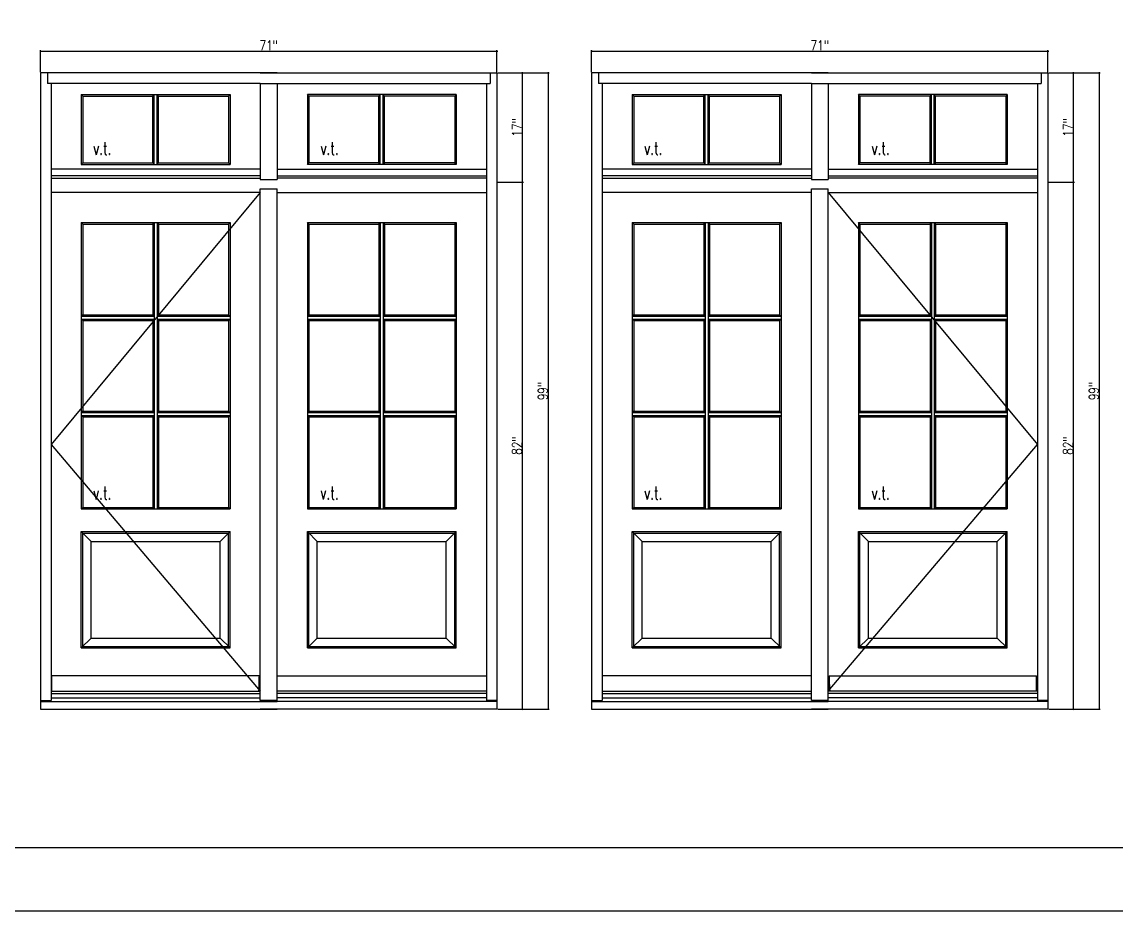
# Model space of a CAD drawing. Header units: inches. Extents: x 1985 to 11287, y 379 to 4336.
# Drawn here: x 8201.7 to 8372, y 3266.3 to 3404.7 of the extents above; entities that cross this region are included whole.
import ezdxf

# ---------------------------------------------------------------- set-up
doc = ezdxf.new("R2010")
doc.units = ezdxf.units.IN
doc.header["$MEASUREMENT"] = 0
doc.layers.get('0').update_dxf_attribs({"linetype": 'CONTINUOUS'})
doc.layers.get('Defpoints').update_dxf_attribs({"linetype": 'CONTINUOUS'})
for name, color, linetype in [('COTE1-1 99', 7, 'CONTINUOUS'), ('elevation 99', 7, 'CONTINUOUS'), ('opening side 99', 1, 'CONTINUOUS'), ('separation 99', 3, 'CONTINUOUS')]:
    doc.layers.add(name, color=color, linetype=linetype)
doc.styles.get("Standard").update_dxf_attribs({"font": 'txt.shx', "width": 0.8})
doc.dimstyles.new('Elevation', dxfattribs={"dimscale": 2, "dimtxt": 0.75, "dimasz": 0.0625, "dimexe": 0.0625, "dimexo": 0.0625, "dimgap": 0.0625, "dimtad": 1, "dimdec": 5, "dimzin": 0, "dimdsep": 46, "dimlunit": 5, "dimtxsty": 'Standard', "dimblk1": 'OBLIQUE', "dimblk2": 'OBLIQUE', "dimsah": 1, "dimcen": 2, "dimdle": 0.0625, "dimclrd": 1, "dimclre": 1, "dimadec": 1, "dimazin": 0, "dimtfac": 0.375, "dimtdec": 5, "dimtmove": 0, "dimatfit": 3, "dimldrblk": 'OBLIQUE', "dimfxl": 1, "dimfrac": 2, "dimtolj": 1, "dimtzin": 0, "dimarcsym": 0})

# ---------------------------------------------------------------- blocks, each defined once
blk = doc.blocks.new('_OBLIQUE')
at = {"color": 0, "linetype": 'ByBlock'}
blk.add_line((-0.5, -0.5), (0.5, 0.5), dxfattribs=at)
blk = doc.blocks.new('*D276')
at = {"layer": 'COTE1-1 99', "color": 1, "lineweight": -2, "transparency": 16777216}
for p, q in [((8204.52, 3400.13), (8275.77, 3400.13)), ((8204.64, 3396.85), (8204.64, 3400.26)), ((8275.64, 3396.85), (8275.64, 3400.26))]:
    blk.add_line(p, q, dxfattribs=at)
at = {"layer": 'Defpoints', "color": 0, "transparency": 16777216}
for p in [(8275.64, 3400.13), (8204.64, 3396.72), (8275.64, 3396.72)]:
    blk.add_point(p, dxfattribs=at)
at = {"layer": 'COTE1-1 99', "color": 1, "lineweight": -2, "transparency": 16777216, "xscale": 0.125, "yscale": 0.125, "zscale": 0.125, "rotation": 180}
blk.add_blockref('_OBLIQUE', (8204.64, 3400.13), dxfattribs=at)
at = {"layer": 'COTE1-1 99', "color": 1, "lineweight": -2, "transparency": 16777216, "xscale": 0.125, "yscale": 0.125, "zscale": 0.125}
blk.add_blockref('_OBLIQUE', (8275.64, 3400.13), dxfattribs=at)
at = {"layer": 'COTE1-1 99', "color": 0, "transparency": 16777216, "insert": (8240.14, 3401.01), "char_height": 1.5, "attachment_point": 5}
blk.add_mtext('\\A1;71"', dxfattribs=at)
blk = doc.blocks.new('*D277')
at = {"layer": 'COTE1-1 99', "color": 1, "lineweight": -2, "transparency": 16777216}
for p, q in [((8275.77, 3396.72), (8279.77, 3396.72)), ((8279.65, 3379.6), (8279.65, 3396.85)), ((8275.77, 3379.72), (8279.77, 3379.72))]:
    blk.add_line(p, q, dxfattribs=at)
at = {"layer": 'Defpoints', "color": 0, "transparency": 16777216}
for p in [(8275.64, 3396.72), (8279.65, 3396.72), (8275.64, 3379.72)]:
    blk.add_point(p, dxfattribs=at)
at = {"layer": 'COTE1-1 99', "color": 1, "lineweight": -2, "transparency": 16777216, "xscale": 0.125, "yscale": 0.125, "zscale": 0.125}
for p, rotation in [((8279.65, 3396.72), 90), ((8279.65, 3379.72), 270)]:
    blk.add_blockref('_OBLIQUE', p, dxfattribs=dict(at, rotation=rotation))
at = {"layer": 'COTE1-1 99', "color": 0, "transparency": 16777216, "insert": (8278.77, 3388.22), "char_height": 1.5, "attachment_point": 5, "rotation": 90}
blk.add_mtext('\\A1;17"', dxfattribs=at)
blk = doc.blocks.new('*D278')
at = {"layer": 'COTE1-1 99', "color": 1, "lineweight": -2, "transparency": 16777216}
for p, q in [((8275.77, 3379.72), (8279.77, 3379.72)), ((8279.65, 3297.6), (8279.65, 3379.85)), ((8275.77, 3297.72), (8279.77, 3297.72))]:
    blk.add_line(p, q, dxfattribs=at)
at = {"layer": 'Defpoints', "color": 0, "transparency": 16777216}
for p in [(8275.64, 3379.72), (8279.65, 3379.72), (8275.64, 3297.72)]:
    blk.add_point(p, dxfattribs=at)
at = {"layer": 'COTE1-1 99', "color": 1, "lineweight": -2, "transparency": 16777216, "xscale": 0.125, "yscale": 0.125, "zscale": 0.125}
for p, rotation in [((8279.65, 3379.72), 90), ((8279.65, 3297.72), 270)]:
    blk.add_blockref('_OBLIQUE', p, dxfattribs=dict(at, rotation=rotation))
at = {"layer": 'COTE1-1 99', "color": 0, "transparency": 16777216, "insert": (8278.77, 3338.72), "char_height": 1.5, "attachment_point": 5, "rotation": 90}
blk.add_mtext('\\A1;82"', dxfattribs=at)
blk = doc.blocks.new('*D279')
at = {"layer": 'COTE1-1 99', "color": 1, "lineweight": -2, "transparency": 16777216}
for p, q in [((8275.77, 3396.72), (8283.79, 3396.72)), ((8283.67, 3297.6), (8283.67, 3396.85)), ((8275.77, 3297.72), (8283.79, 3297.72))]:
    blk.add_line(p, q, dxfattribs=at)
at = {"layer": 'Defpoints', "color": 0, "transparency": 16777216}
for p in [(8275.64, 3396.72), (8283.67, 3396.72), (8275.64, 3297.72)]:
    blk.add_point(p, dxfattribs=at)
at = {"layer": 'COTE1-1 99', "color": 1, "lineweight": -2, "transparency": 16777216, "xscale": 0.125, "yscale": 0.125, "zscale": 0.125}
for p, rotation in [((8283.67, 3396.72), 90), ((8283.67, 3297.72), 270)]:
    blk.add_blockref('_OBLIQUE', p, dxfattribs=dict(at, rotation=rotation))
at = {"layer": 'COTE1-1 99', "color": 0, "transparency": 16777216, "insert": (8282.79, 3347.22), "char_height": 1.5, "attachment_point": 5, "rotation": 90}
blk.add_mtext('\\A1;99"', dxfattribs=at)
blk = doc.blocks.new('*D215')
at = {"layer": 'COTE1-1 99', "color": 1, "lineweight": -2, "transparency": 16777216}
for p, q in [((8290.27, 3400.13), (8361.52, 3400.13)), ((8290.39, 3396.85), (8290.39, 3400.26)), ((8361.39, 3396.85), (8361.39, 3400.26))]:
    blk.add_line(p, q, dxfattribs=at)
at = {"layer": 'Defpoints', "color": 0, "transparency": 16777216}
for p in [(8361.39, 3400.13), (8290.39, 3396.72), (8361.39, 3396.72)]:
    blk.add_point(p, dxfattribs=at)
at = {"layer": 'COTE1-1 99', "color": 1, "lineweight": -2, "transparency": 16777216, "xscale": 0.125, "yscale": 0.125, "zscale": 0.125, "rotation": 180}
blk.add_blockref('_OBLIQUE', (8290.39, 3400.13), dxfattribs=at)
at = {"layer": 'COTE1-1 99', "color": 1, "lineweight": -2, "transparency": 16777216, "xscale": 0.125, "yscale": 0.125, "zscale": 0.125}
blk.add_blockref('_OBLIQUE', (8361.39, 3400.13), dxfattribs=at)
at = {"layer": 'COTE1-1 99', "color": 0, "transparency": 16777216, "insert": (8325.89, 3401.01), "char_height": 1.5, "attachment_point": 5}
blk.add_mtext('\\A1;71"', dxfattribs=at)
blk = doc.blocks.new('*D216')
at = {"layer": 'COTE1-1 99', "color": 1, "lineweight": -2, "transparency": 16777216}
for p, q in [((8361.52, 3396.72), (8365.52, 3396.72)), ((8365.4, 3379.6), (8365.4, 3396.85)), ((8361.52, 3379.72), (8365.52, 3379.72))]:
    blk.add_line(p, q, dxfattribs=at)
at = {"layer": 'Defpoints', "color": 0, "transparency": 16777216}
for p in [(8361.39, 3396.72), (8365.4, 3396.72), (8361.39, 3379.72)]:
    blk.add_point(p, dxfattribs=at)
at = {"layer": 'COTE1-1 99', "color": 1, "lineweight": -2, "transparency": 16777216, "xscale": 0.125, "yscale": 0.125, "zscale": 0.125}
for p, rotation in [((8365.4, 3396.72), 90), ((8365.4, 3379.72), 270)]:
    blk.add_blockref('_OBLIQUE', p, dxfattribs=dict(at, rotation=rotation))
at = {"layer": 'COTE1-1 99', "color": 0, "transparency": 16777216, "insert": (8364.52, 3388.22), "char_height": 1.5, "attachment_point": 5, "rotation": 90}
blk.add_mtext('\\A1;17"', dxfattribs=at)
blk = doc.blocks.new('*D217')
at = {"layer": 'COTE1-1 99', "color": 1, "lineweight": -2, "transparency": 16777216}
for p, q in [((8361.52, 3379.72), (8365.52, 3379.72)), ((8365.4, 3297.6), (8365.4, 3379.85)), ((8361.52, 3297.72), (8365.52, 3297.72))]:
    blk.add_line(p, q, dxfattribs=at)
at = {"layer": 'Defpoints', "color": 0, "transparency": 16777216}
for p in [(8361.39, 3379.72), (8365.4, 3379.72), (8361.39, 3297.72)]:
    blk.add_point(p, dxfattribs=at)
at = {"layer": 'COTE1-1 99', "color": 1, "lineweight": -2, "transparency": 16777216, "xscale": 0.125, "yscale": 0.125, "zscale": 0.125}
for p, rotation in [((8365.4, 3379.72), 90), ((8365.4, 3297.72), 270)]:
    blk.add_blockref('_OBLIQUE', p, dxfattribs=dict(at, rotation=rotation))
at = {"layer": 'COTE1-1 99', "color": 0, "transparency": 16777216, "insert": (8364.52, 3338.72), "char_height": 1.5, "attachment_point": 5, "rotation": 90}
blk.add_mtext('\\A1;82"', dxfattribs=at)
blk = doc.blocks.new('*D218')
at = {"layer": 'COTE1-1 99', "color": 1, "lineweight": -2, "transparency": 16777216}
for p, q in [((8361.52, 3396.72), (8369.54, 3396.72)), ((8369.42, 3297.6), (8369.42, 3396.85)), ((8361.52, 3297.72), (8369.54, 3297.72))]:
    blk.add_line(p, q, dxfattribs=at)
at = {"layer": 'Defpoints', "color": 0, "transparency": 16777216}
for p in [(8361.39, 3396.72), (8369.42, 3396.72), (8361.39, 3297.72)]:
    blk.add_point(p, dxfattribs=at)
at = {"layer": 'COTE1-1 99', "color": 1, "lineweight": -2, "transparency": 16777216, "xscale": 0.125, "yscale": 0.125, "zscale": 0.125}
for p, rotation in [((8369.42, 3396.72), 90), ((8369.42, 3297.72), 270)]:
    blk.add_blockref('_OBLIQUE', p, dxfattribs=dict(at, rotation=rotation))
at = {"layer": 'COTE1-1 99', "color": 0, "transparency": 16777216, "insert": (8368.54, 3347.22), "char_height": 1.5, "attachment_point": 5, "rotation": 90}
blk.add_mtext('\\A1;99"', dxfattribs=at)

msp = doc.modelspace()

# ---------------------------------------------------------------- linework, layer by layer
at = {"layer": 'elevation 99'}
for p, q in [((8204.642526, 3396.722979), (8204.642526, 3380.722979)), ((8241.455126, 3396.722979), (8204.642526, 3396.722979)), ((8205.705026, 3396.722979), (8205.705026, 3395.097979)), ((8238.830126, 3396.722979), (8275.642726, 3396.722979)), ((8274.580226, 3396.722979), (8274.580226, 3395.097979)), ((8275.642726, 3396.722979), (8275.642726, 3379.722979)), ((8327.207223, 3396.722979), (8290.394623, 3396.722979)), ((8290.394623, 3396.722979), (8290.394623, 3380.722979)), ((8291.457123, 3396.722979), (8291.457123, 3395.097979)), ((8324.582223, 3396.722979), (8361.394823, 3396.722979)), ((8360.332323, 3396.722979), (8360.332323, 3395.097979)), ((8361.394823, 3396.722979), (8361.394823, 3379.722979)), ((8238.830126, 3395.097979), (8205.705026, 3395.097979)), ((8206.267526, 3395.097979), (8206.267526, 3380.722979)), ((8238.830126, 3395.097979), (8238.830126, 3380.160479)), ((8238.830126, 3395.097979), (8241.455126, 3395.097979)), ((8241.455126, 3395.097979), (8241.455126, 3380.160479)), ((8241.455126, 3395.097979), (8274.580226, 3395.097979)), ((8274.017726, 3395.097979), (8274.017726, 3380.722979)), ((8324.582223, 3395.097979), (8291.457123, 3395.097979)), ((8292.019623, 3395.097979), (8292.019623, 3380.722979)), ((8324.582223, 3395.097979), (8324.582223, 3380.160479)), ((8324.582223, 3395.097979), (8327.207223, 3395.097979)), ((8327.207223, 3395.097979), (8360.332323, 3395.097979)), ((8327.207223, 3395.097979), (8327.207223, 3380.160479)), ((8359.769823, 3395.097979), (8359.769823, 3380.722979)), ((8210.96484, 3393.339028), (8234.132813, 3393.339028)), ((8210.96484, 3393.339028), (8210.96484, 3382.481903)), ((8211.205911, 3393.097957), (8210.96484, 3393.339028)), ((8211.205911, 3393.097957), (8222.111326, 3393.097957)), ((8211.205911, 3393.097957), (8211.205911, 3382.722974)), ((8222.111326, 3393.097957), (8222.315526, 3393.339028)), ((8222.111326, 3382.722974), (8222.111326, 3393.097957)), ((8222.315526, 3382.481903), (8222.315526, 3393.339028)), ((8222.986326, 3393.097957), (8222.782126, 3393.339028)), ((8222.782126, 3382.481903), (8222.782126, 3393.339028)), ((8222.986326, 3393.097957), (8233.891741, 3393.097957)), ((8222.986326, 3382.722974), (8222.986326, 3393.097957)), ((8234.132813, 3393.339028), (8233.891741, 3393.097957)), ((8233.891741, 3393.097957), (8233.891741, 3382.722974)), ((8234.132813, 3393.339028), (8234.132813, 3382.481903)), ((8246.15244, 3393.339028), (8246.15244, 3382.481903)), ((8269.320413, 3393.339028), (8246.15244, 3393.339028)), ((8246.393511, 3393.097957), (8246.15244, 3393.339028)), ((8246.393511, 3393.097957), (8246.393511, 3382.722974)), ((8257.298926, 3393.097957), (8246.393511, 3393.097957)), ((8257.298926, 3393.097957), (8257.503126, 3393.339028)), ((8257.298926, 3382.722974), (8257.298926, 3393.097957)), ((8257.503126, 3382.481903), (8257.503126, 3393.339028)), ((8257.969726, 3382.481903), (8257.969726, 3393.339028)), ((8258.173926, 3393.097957), (8257.969726, 3393.339028)), ((8269.079341, 3393.097957), (8258.173926, 3393.097957)), ((8258.173926, 3382.722974), (8258.173926, 3393.097957)), ((8269.320413, 3393.339028), (8269.079341, 3393.097957)), ((8269.079341, 3393.097957), (8269.079341, 3382.722974)), ((8269.320413, 3393.339028), (8269.320413, 3382.481903)), ((8296.716937, 3393.339028), (8296.716937, 3382.481903)), ((8296.716937, 3393.339028), (8319.88491, 3393.339028)), ((8296.958008, 3393.097957), (8296.716937, 3393.339028)), ((8296.958008, 3393.097957), (8296.958008, 3382.722974)), ((8296.958008, 3393.097957), (8307.863423, 3393.097957)), ((8307.863423, 3393.097957), (8308.067623, 3393.339028)), ((8307.863423, 3382.722974), (8307.863423, 3393.097957)), ((8308.067623, 3382.481903), (8308.067623, 3393.339028)), ((8308.534223, 3382.481903), (8308.534223, 3393.339028)), ((8308.738423, 3393.097957), (8308.534223, 3393.339028)), ((8308.738423, 3382.722974), (8308.738423, 3393.097957)), ((8308.738423, 3393.097957), (8319.643838, 3393.097957)), ((8319.88491, 3393.339028), (8319.643838, 3393.097957)), ((8319.643838, 3393.097957), (8319.643838, 3382.722974)), ((8319.88491, 3393.339028), (8319.88491, 3382.481903)), ((8355.07251, 3393.339028), (8331.904537, 3393.339028)), ((8331.904537, 3393.339028), (8331.904537, 3382.481903)), ((8332.145608, 3393.097957), (8331.904537, 3393.339028)), ((8343.051023, 3393.097957), (8332.145608, 3393.097957)), ((8332.145608, 3393.097957), (8332.145608, 3382.722974)), ((8343.051023, 3393.097957), (8343.255223, 3393.339028)), ((8343.051023, 3382.722974), (8343.051023, 3393.097957)), ((8343.255223, 3382.481903), (8343.255223, 3393.339028)), ((8343.926023, 3393.097957), (8343.721823, 3393.339028)), ((8343.721823, 3382.481903), (8343.721823, 3393.339028)), ((8343.926023, 3382.722974), (8343.926023, 3393.097957)), ((8354.831438, 3393.097957), (8343.926023, 3393.097957)), ((8355.07251, 3393.339028), (8354.831438, 3393.097957)), ((8354.831438, 3393.097957), (8354.831438, 3382.722974)), ((8355.07251, 3393.339028), (8355.07251, 3382.481903)), ((8210.96484, 3382.481903), (8211.205911, 3382.722974)), ((8210.96484, 3382.481903), (8234.132813, 3382.481903)), ((8211.199434, 3382.722974), (8222.111326, 3382.722974)), ((8222.111326, 3382.722974), (8222.315526, 3382.481903)), ((8222.782126, 3382.481903), (8222.986326, 3382.722974)), ((8222.986326, 3382.722974), (8233.891741, 3382.722974)), ((8234.132813, 3382.481903), (8233.891741, 3382.722974)), ((8246.15244, 3382.481903), (8246.393511, 3382.722974)), ((8269.320413, 3382.481903), (8246.15244, 3382.481903)), ((8257.298926, 3382.722974), (8246.393511, 3382.722974)), ((8257.503126, 3382.481903), (8257.298926, 3382.722974)), ((8258.173926, 3382.722974), (8257.969726, 3382.481903)), ((8269.085818, 3382.722974), (8258.173926, 3382.722974)), ((8269.320413, 3382.481903), (8269.079341, 3382.722974)), ((8296.716937, 3382.481903), (8296.958008, 3382.722974)), ((8296.716937, 3382.481903), (8319.88491, 3382.481903)), ((8296.951531, 3382.722974), (8307.863423, 3382.722974)), ((8307.863423, 3382.722974), (8308.067623, 3382.481903)), ((8308.534223, 3382.481903), (8308.738423, 3382.722974)), ((8308.738423, 3382.722974), (8319.643838, 3382.722974)), ((8319.88491, 3382.481903), (8319.643838, 3382.722974)), ((8331.904537, 3382.481903), (8332.145608, 3382.722974)), ((8355.07251, 3382.481903), (8331.904537, 3382.481903)), ((8343.051023, 3382.722974), (8332.145608, 3382.722974)), ((8343.255223, 3382.481903), (8343.051023, 3382.722974)), ((8343.926023, 3382.722974), (8343.721823, 3382.481903)), ((8354.837915, 3382.722974), (8343.926023, 3382.722974)), ((8355.07251, 3382.481903), (8354.831438, 3382.722974)), ((8204.642526, 3380.722979), (8204.642526, 3297.722979)), ((8204.642526, 3380.722979), (8204.642526, 3297.722979)), ((8238.830126, 3381.722979), (8206.267526, 3381.722979)), ((8238.830126, 3380.722979), (8206.267526, 3380.722979)), ((8206.267526, 3380.722979), (8206.267526, 3380.347979)), ((8206.267526, 3380.347979), (8238.830126, 3380.347979)), ((8206.267526, 3380.347979), (8206.267526, 3378.097979)), ((8238.830126, 3380.160479), (8241.455126, 3380.160479)), ((8241.455126, 3381.722979), (8274.017726, 3381.722979)), ((8241.455126, 3380.722979), (8274.017726, 3380.722979)), ((8274.017726, 3380.347979), (8241.455126, 3380.347979)), ((8274.017726, 3380.722979), (8274.017726, 3380.347979)), ((8274.017726, 3380.347979), (8274.017726, 3378.097979)), ((8290.394623, 3380.722979), (8290.394623, 3297.722979)), ((8290.394623, 3380.722979), (8290.394623, 3297.722979)), ((8324.582223, 3381.722979), (8292.019623, 3381.722979)), ((8292.019623, 3380.722979), (8292.019623, 3380.347979)), ((8324.582223, 3380.722979), (8292.019623, 3380.722979)), ((8292.019623, 3380.347979), (8324.582223, 3380.347979)), ((8292.019623, 3380.347979), (8292.019623, 3378.097979)), ((8324.582223, 3380.160479), (8327.207223, 3380.160479)), ((8327.207223, 3381.722979), (8359.769823, 3381.722979)), ((8327.207223, 3380.722979), (8359.769823, 3380.722979)), ((8359.769823, 3380.347979), (8327.207223, 3380.347979)), ((8359.769823, 3380.722979), (8359.769823, 3380.347979)), ((8359.769823, 3380.347979), (8359.769823, 3378.097979)), ((8238.830126, 3378.660479), (8241.455126, 3378.660479)), ((8238.830126, 3299.051104), (8238.830126, 3378.660479)), ((8241.455126, 3299.051104), (8241.455126, 3378.660479)), ((8275.642726, 3379.722979), (8275.642726, 3297.722979)), ((8275.642726, 3379.722979), (8275.642726, 3297.722979)), ((8324.582223, 3378.660479), (8327.207223, 3378.660479)), ((8324.582223, 3299.051104), (8324.582223, 3378.660479)), ((8327.207223, 3299.051104), (8327.207223, 3378.660479)), ((8361.394823, 3379.722979), (8361.394823, 3297.722979)), ((8361.394823, 3379.722979), (8361.394823, 3297.722979)), ((8238.830126, 3378.097979), (8206.267526, 3378.097979)), ((8206.267526, 3378.097979), (8206.267526, 3299.051104)), ((8238.830126, 3378.097979), (8206.267526, 3378.097979)), ((8206.267526, 3378.097979), (8206.267526, 3299.051104)), ((8241.455126, 3378.097979), (8274.017726, 3378.097979)), ((8241.455126, 3378.097979), (8274.017726, 3378.097979)), ((8274.017726, 3378.097979), (8274.017726, 3299.051104)), ((8274.017726, 3378.097979), (8274.017726, 3299.051104)), ((8324.582223, 3378.097979), (8292.019623, 3378.097979)), ((8324.582223, 3378.097979), (8292.019623, 3378.097979)), ((8292.019623, 3378.097979), (8292.019623, 3299.051104)), ((8292.019623, 3378.097979), (8292.019623, 3299.051104)), ((8327.207223, 3378.097979), (8359.769823, 3378.097979)), ((8327.207223, 3378.097979), (8359.769823, 3378.097979)), ((8359.769823, 3378.097979), (8359.769823, 3299.051104)), ((8359.769823, 3378.097979), (8359.769823, 3299.051104)), ((8210.96394, 3373.428302), (8210.96394, 3328.861307)), ((8210.96394, 3373.428302), (8234.133713, 3373.428302)), ((8211.205011, 3373.16043), (8210.96394, 3373.428302)), ((8222.111326, 3373.16043), (8222.315526, 3373.428302)), ((8222.315526, 3373.428302), (8222.315526, 3328.861307)), ((8222.782126, 3373.428302), (8222.782126, 3328.861307)), ((8222.782126, 3373.428302), (8222.986326, 3373.16043)), ((8233.892641, 3373.16043), (8234.133713, 3373.428302)), ((8234.133713, 3373.428302), (8234.133713, 3328.861307)), ((8246.392611, 3373.16043), (8246.15154, 3373.428302)), ((8246.15154, 3373.428302), (8269.321313, 3373.428302)), ((8246.15154, 3373.428302), (8246.15154, 3328.861307)), ((8257.298926, 3373.16043), (8257.503126, 3373.428302)), ((8257.503126, 3373.428302), (8257.503126, 3328.861307)), ((8257.969726, 3373.428302), (8258.173926, 3373.16043)), ((8257.969726, 3373.428302), (8257.969726, 3328.861307)), ((8269.080241, 3373.16043), (8269.321313, 3373.428302)), ((8269.321313, 3373.428302), (8269.321313, 3328.861307)), ((8296.957108, 3373.16043), (8296.716037, 3373.428302)), ((8296.716037, 3373.428302), (8319.88581, 3373.428302)), ((8296.716037, 3373.428302), (8296.716037, 3328.861307)), ((8307.863423, 3373.16043), (8308.067623, 3373.428302)), ((8308.067623, 3373.428302), (8308.067623, 3328.861307)), ((8308.534223, 3373.428302), (8308.738423, 3373.16043)), ((8308.534223, 3373.428302), (8308.534223, 3328.861307)), ((8319.644738, 3373.16043), (8319.88581, 3373.428302)), ((8319.88581, 3373.428302), (8319.88581, 3328.861307)), ((8332.144708, 3373.16043), (8331.903637, 3373.428302)), ((8331.903637, 3373.428302), (8355.07341, 3373.428302)), ((8331.903637, 3373.428302), (8331.903637, 3328.861307)), ((8343.051023, 3373.16043), (8343.255223, 3373.428302)), ((8343.255223, 3373.428302), (8343.255223, 3328.861307)), ((8343.721823, 3373.428302), (8343.926023, 3373.16043)), ((8343.721823, 3373.428302), (8343.721823, 3328.861307)), ((8354.832338, 3373.16043), (8355.07341, 3373.428302)), ((8355.07341, 3373.428302), (8355.07341, 3328.861307)), ((8211.205011, 3373.16043), (8211.205011, 3359.05693)), ((8211.205011, 3373.16043), (8222.111326, 3373.16043)), ((8222.111326, 3373.16043), (8222.111326, 3359.05693)), ((8222.986326, 3373.16043), (8222.986326, 3359.05693)), ((8222.986326, 3373.16043), (8233.892641, 3373.16043)), ((8233.892641, 3373.16043), (8233.892641, 3359.05693)), ((8246.392611, 3373.16043), (8257.298926, 3373.16043)), ((8246.392611, 3373.16043), (8246.392611, 3359.05693)), ((8257.298926, 3373.16043), (8257.298926, 3359.05693)), ((8258.173926, 3373.16043), (8269.080241, 3373.16043)), ((8258.173926, 3373.16043), (8258.173926, 3359.05693)), ((8269.080241, 3373.16043), (8269.080241, 3359.05693)), ((8296.957108, 3373.16043), (8307.863423, 3373.16043)), ((8296.957108, 3373.16043), (8296.957108, 3359.05693)), ((8307.863423, 3373.16043), (8307.863423, 3359.05693)), ((8308.738423, 3373.16043), (8319.644738, 3373.16043)), ((8308.738423, 3373.16043), (8308.738423, 3359.05693)), ((8319.644738, 3373.16043), (8319.644738, 3359.05693)), ((8332.144708, 3373.16043), (8343.051023, 3373.16043)), ((8332.144708, 3373.16043), (8332.144708, 3359.05693)), ((8343.051023, 3373.16043), (8343.051023, 3359.05693)), ((8343.926023, 3373.16043), (8354.832338, 3373.16043)), ((8343.926023, 3373.16043), (8343.926023, 3359.05693)), ((8354.832338, 3373.16043), (8354.832338, 3359.05693)), ((8211.205011, 3359.05693), (8210.96394, 3358.85273)), ((8210.96394, 3358.85273), (8222.315526, 3358.85273)), ((8210.96394, 3358.38613), (8222.315526, 3358.38613)), ((8211.205011, 3358.18193), (8210.96394, 3358.38613)), ((8211.205011, 3359.05693), (8222.111326, 3359.05693)), ((8211.205011, 3358.18193), (8222.111326, 3358.18193)), ((8211.205011, 3358.18193), (8211.205011, 3344.07843)), ((8222.111326, 3359.05693), (8222.315526, 3358.85273)), ((8222.111326, 3358.18193), (8222.315526, 3358.38613)), ((8222.111326, 3358.18193), (8222.111326, 3344.07843)), ((8222.986326, 3359.05693), (8222.782126, 3358.85273)), ((8222.782126, 3358.85273), (8234.133713, 3358.85273)), ((8222.986326, 3358.18193), (8222.782126, 3358.38613)), ((8222.782126, 3358.38613), (8234.133713, 3358.38613)), ((8222.986326, 3359.05693), (8233.892641, 3359.05693)), ((8222.986326, 3358.18193), (8233.892641, 3358.18193)), ((8222.986326, 3358.18193), (8222.986326, 3344.07843)), ((8233.892641, 3359.05693), (8234.133713, 3358.85273)), ((8233.892641, 3358.18193), (8234.133713, 3358.38613)), ((8233.892641, 3358.18193), (8233.892641, 3344.07843)), ((8246.392611, 3359.05693), (8246.15154, 3358.85273)), ((8246.15154, 3358.85273), (8257.503126, 3358.85273)), ((8246.392611, 3358.18193), (8246.15154, 3358.38613)), ((8246.15154, 3358.38613), (8257.503126, 3358.38613)), ((8246.392611, 3359.05693), (8257.298926, 3359.05693)), ((8246.392611, 3358.18193), (8246.392611, 3344.07843)), ((8246.392611, 3358.18193), (8257.298926, 3358.18193)), ((8257.298926, 3359.05693), (8257.503126, 3358.85273)), ((8257.298926, 3358.18193), (8257.503126, 3358.38613)), ((8257.298926, 3358.18193), (8257.298926, 3344.07843)), ((8258.173926, 3359.05693), (8257.969726, 3358.85273)), ((8257.969726, 3358.85273), (8269.321313, 3358.85273)), ((8257.969726, 3358.38613), (8269.321313, 3358.38613)), ((8258.173926, 3358.18193), (8257.969726, 3358.38613)), ((8258.173926, 3359.05693), (8269.080241, 3359.05693)), ((8258.173926, 3358.18193), (8258.173926, 3344.07843)), ((8258.173926, 3358.18193), (8269.080241, 3358.18193)), ((8269.080241, 3359.05693), (8269.321313, 3358.85273)), ((8269.080241, 3358.18193), (8269.321313, 3358.38613)), ((8269.080241, 3358.18193), (8269.080241, 3344.07843)), ((8296.957108, 3359.05693), (8296.716037, 3358.85273)), ((8296.716037, 3358.85273), (8308.067623, 3358.85273)), ((8296.957108, 3358.18193), (8296.716037, 3358.38613)), ((8296.716037, 3358.38613), (8308.067623, 3358.38613)), ((8296.957108, 3359.05693), (8307.863423, 3359.05693)), ((8296.957108, 3358.18193), (8296.957108, 3344.07843)), ((8296.957108, 3358.18193), (8307.863423, 3358.18193)), ((8307.863423, 3359.05693), (8308.067623, 3358.85273)), ((8307.863423, 3358.18193), (8308.067623, 3358.38613)), ((8307.863423, 3358.18193), (8307.863423, 3344.07843)), ((8308.738423, 3359.05693), (8308.534223, 3358.85273)), ((8308.534223, 3358.85273), (8319.88581, 3358.85273)), ((8308.534223, 3358.38613), (8319.88581, 3358.38613)), ((8308.738423, 3358.18193), (8308.534223, 3358.38613)), ((8308.738423, 3359.05693), (8319.644738, 3359.05693)), ((8308.738423, 3358.18193), (8308.738423, 3344.07843)), ((8308.738423, 3358.18193), (8319.644738, 3358.18193)), ((8319.644738, 3359.05693), (8319.88581, 3358.85273)), ((8319.644738, 3358.18193), (8319.88581, 3358.38613)), ((8319.644738, 3358.18193), (8319.644738, 3344.07843)), ((8332.144708, 3359.05693), (8331.903637, 3358.85273)), ((8331.903637, 3358.85273), (8343.255223, 3358.85273)), ((8332.144708, 3358.18193), (8331.903637, 3358.38613)), ((8331.903637, 3358.38613), (8343.255223, 3358.38613)), ((8332.144708, 3359.05693), (8343.051023, 3359.05693)), ((8332.144708, 3358.18193), (8332.144708, 3344.07843)), ((8332.144708, 3358.18193), (8343.051023, 3358.18193)), ((8343.051023, 3359.05693), (8343.255223, 3358.85273)), ((8343.051023, 3358.18193), (8343.255223, 3358.38613)), ((8343.051023, 3358.18193), (8343.051023, 3344.07843)), ((8343.926023, 3359.05693), (8343.721823, 3358.85273)), ((8343.721823, 3358.85273), (8355.07341, 3358.85273)), ((8343.721823, 3358.38613), (8355.07341, 3358.38613)), ((8343.926023, 3358.18193), (8343.721823, 3358.38613)), ((8343.926023, 3359.05693), (8354.832338, 3359.05693)), ((8343.926023, 3358.18193), (8343.926023, 3344.07843)), ((8343.926023, 3358.18193), (8354.832338, 3358.18193)), ((8354.832338, 3359.05693), (8355.07341, 3358.85273)), ((8354.832338, 3358.18193), (8355.07341, 3358.38613)), ((8354.832338, 3358.18193), (8354.832338, 3344.07843)), ((8211.205011, 3344.07843), (8210.96394, 3343.87423)), ((8210.96394, 3343.87423), (8222.315526, 3343.87423)), ((8210.96394, 3343.412079), (8222.315526, 3343.412079)), ((8211.205011, 3344.07843), (8222.111326, 3344.07843)), ((8211.205011, 3343.207879), (8222.111326, 3343.207879)), ((8211.205011, 3343.207879), (8211.205011, 3329.102379)), ((8222.111326, 3343.207879), (8222.111326, 3329.102379)), ((8222.782126, 3343.87423), (8234.133713, 3343.87423)), ((8222.782126, 3343.412079), (8234.133713, 3343.412079)), ((8222.986326, 3344.07843), (8233.892641, 3344.07843)), ((8222.986326, 3343.207879), (8222.986326, 3329.102379)), ((8222.986326, 3343.207879), (8233.892641, 3343.207879)), ((8233.892641, 3344.07843), (8234.133713, 3343.87423)), ((8233.892641, 3343.207879), (8234.133713, 3343.412079)), ((8233.892641, 3343.207879), (8233.892641, 3329.102379)), ((8246.392611, 3344.07843), (8246.15154, 3343.87423)), ((8246.15154, 3343.87423), (8257.503126, 3343.87423)), ((8246.15154, 3343.412079), (8257.503126, 3343.412079)), ((8246.392611, 3344.07843), (8257.298926, 3344.07843)), ((8246.392611, 3343.207879), (8246.392611, 3329.102379)), ((8246.392611, 3343.207879), (8257.298926, 3343.207879)), ((8257.298926, 3343.207879), (8257.298926, 3329.102379)), ((8257.969726, 3343.87423), (8269.321313, 3343.87423)), ((8257.969726, 3343.412079), (8269.321313, 3343.412079)), ((8258.173926, 3344.07843), (8269.080241, 3344.07843)), ((8258.173926, 3343.207879), (8269.080241, 3343.207879)), ((8258.173926, 3343.207879), (8258.173926, 3329.102379)), ((8269.080241, 3344.07843), (8269.321313, 3343.87423)), ((8269.080241, 3343.207879), (8269.321313, 3343.412079)), ((8269.080241, 3343.207879), (8269.080241, 3329.102379)), ((8296.957108, 3344.07843), (8296.716037, 3343.87423)), ((8296.716037, 3343.87423), (8308.067623, 3343.87423)), ((8296.716037, 3343.412079), (8308.067623, 3343.412079)), ((8296.957108, 3344.07843), (8307.863423, 3344.07843)), ((8296.957108, 3343.207879), (8296.957108, 3329.102379)), ((8296.957108, 3343.207879), (8307.863423, 3343.207879)), ((8307.863423, 3343.207879), (8307.863423, 3329.102379)), ((8308.534223, 3343.87423), (8319.88581, 3343.87423)), ((8308.534223, 3343.412079), (8319.88581, 3343.412079)), ((8308.738423, 3344.07843), (8319.644738, 3344.07843)), ((8308.738423, 3343.207879), (8319.644738, 3343.207879)), ((8308.738423, 3343.207879), (8308.738423, 3329.102379)), ((8319.644738, 3344.07843), (8319.88581, 3343.87423)), ((8319.644738, 3343.207879), (8319.88581, 3343.412079)), ((8319.644738, 3343.207879), (8319.644738, 3329.102379)), ((8332.144708, 3344.07843), (8331.903637, 3343.87423)), ((8331.903637, 3343.87423), (8343.255223, 3343.87423)), ((8331.903637, 3343.412079), (8343.255223, 3343.412079)), ((8332.144708, 3344.07843), (8343.051023, 3344.07843)), ((8332.144708, 3343.207879), (8332.144708, 3329.102379)), ((8332.144708, 3343.207879), (8343.051023, 3343.207879)), ((8343.051023, 3343.207879), (8343.051023, 3329.102379)), ((8343.721823, 3343.87423), (8355.07341, 3343.87423)), ((8343.721823, 3343.412079), (8355.07341, 3343.412079)), ((8343.926023, 3344.07843), (8354.832338, 3344.07843)), ((8343.926023, 3343.207879), (8354.832338, 3343.207879)), ((8343.926023, 3343.207879), (8343.926023, 3329.102379)), ((8354.832338, 3344.07843), (8355.07341, 3343.87423)), ((8354.832338, 3343.207879), (8355.07341, 3343.412079)), ((8354.832338, 3343.207879), (8354.832338, 3329.102379)), ((8210.96394, 3328.861307), (8211.205011, 3329.102379)), ((8211.205011, 3329.102379), (8222.111326, 3329.102379)), ((8222.111326, 3329.102379), (8222.315526, 3328.861307)), ((8222.986326, 3329.102379), (8222.782126, 3328.861307)), ((8222.986326, 3329.102379), (8233.892641, 3329.102379)), ((8234.133713, 3328.861307), (8233.892641, 3329.102379)), ((8246.15154, 3328.861307), (8246.392611, 3329.102379)), ((8246.392611, 3329.102379), (8257.298926, 3329.102379)), ((8257.298926, 3329.102379), (8257.503126, 3328.861307)), ((8258.173926, 3329.102379), (8257.969726, 3328.861307)), ((8258.173926, 3329.102379), (8269.080241, 3329.102379)), ((8269.321313, 3328.861307), (8269.080241, 3329.102379)), ((8296.716037, 3328.861307), (8296.957108, 3329.102379)), ((8296.957108, 3329.102379), (8307.863423, 3329.102379)), ((8307.863423, 3329.102379), (8308.067623, 3328.861307)), ((8308.738423, 3329.102379), (8308.534223, 3328.861307)), ((8308.738423, 3329.102379), (8319.644738, 3329.102379)), ((8319.88581, 3328.861307), (8319.644738, 3329.102379)), ((8331.903637, 3328.861307), (8332.144708, 3329.102379)), ((8332.144708, 3329.102379), (8343.051023, 3329.102379)), ((8343.051023, 3329.102379), (8343.255223, 3328.861307)), ((8343.926023, 3329.102379), (8343.721823, 3328.861307)), ((8343.926023, 3329.102379), (8354.832338, 3329.102379)), ((8355.07341, 3328.861307), (8354.832338, 3329.102379)), ((8210.96394, 3328.861307), (8234.133713, 3328.861307)), ((8246.15154, 3328.861307), (8269.321313, 3328.861307)), ((8296.716037, 3328.861307), (8319.88581, 3328.861307)), ((8331.903637, 3328.861307), (8355.07341, 3328.861307)), ((8210.963881, 3325.34345), (8234.133757, 3325.34345)), ((8210.963881, 3307.231868), (8210.963881, 3325.34345)), ((8212.517452, 3323.789829), (8210.963881, 3325.34345)), ((8211.204952, 3325.102329), (8233.892685, 3325.102329)), ((8211.204952, 3307.472939), (8211.204952, 3325.102329)), ((8234.133757, 3325.34345), (8232.580185, 3323.789829)), ((8233.892685, 3307.472939), (8233.892685, 3325.102329)), ((8234.133757, 3307.231868), (8234.133757, 3325.34345)), ((8247.705052, 3323.789829), (8246.151481, 3325.34345)), ((8246.151481, 3307.231868), (8246.151481, 3325.34345)), ((8246.151481, 3325.34345), (8269.321357, 3325.34345)), ((8246.392552, 3307.472939), (8246.392552, 3325.102329)), ((8246.392552, 3325.102329), (8269.080285, 3325.102329)), ((8269.321357, 3325.34345), (8267.767785, 3323.789829)), ((8269.080285, 3307.472939), (8269.080285, 3325.102329)), ((8269.321357, 3307.231868), (8269.321357, 3325.34345)), ((8298.269549, 3323.789829), (8296.715978, 3325.34345)), ((8296.715978, 3307.231868), (8296.715978, 3325.34345)), ((8296.715978, 3325.34345), (8319.885854, 3325.34345)), ((8296.957049, 3307.472939), (8296.957049, 3325.102329)), ((8296.957049, 3325.102329), (8319.644782, 3325.102329)), ((8319.885854, 3325.34345), (8318.332282, 3323.789829)), ((8319.644782, 3307.472939), (8319.644782, 3325.102329)), ((8319.885854, 3307.231868), (8319.885854, 3325.34345)), ((8333.457149, 3323.789829), (8331.903578, 3325.34345)), ((8331.903578, 3307.231868), (8331.903578, 3325.34345)), ((8331.903578, 3325.34345), (8355.073454, 3325.34345)), ((8332.144649, 3307.472939), (8332.144649, 3325.102329)), ((8332.144649, 3325.102329), (8354.832382, 3325.102329)), ((8355.073454, 3325.34345), (8353.519882, 3323.789829)), ((8354.832382, 3307.472939), (8354.832382, 3325.102329)), ((8355.073454, 3307.231868), (8355.073454, 3325.34345)), ((8212.517452, 3323.789829), (8232.580185, 3323.789829)), ((8212.517452, 3308.785439), (8212.517452, 3323.789829)), ((8232.580185, 3308.785439), (8232.580185, 3323.789829)), ((8247.705052, 3308.785439), (8247.705052, 3323.789829)), ((8247.705052, 3323.789829), (8267.767785, 3323.789829)), ((8267.767785, 3308.785439), (8267.767785, 3323.789829)), ((8298.269549, 3308.785439), (8298.269549, 3323.789829)), ((8298.269549, 3323.789829), (8318.332282, 3323.789829)), ((8318.332282, 3308.785439), (8318.332282, 3323.789829)), ((8333.457149, 3308.785439), (8333.457149, 3323.789829)), ((8333.457149, 3323.789829), (8353.519882, 3323.789829)), ((8353.519882, 3308.785439), (8353.519882, 3323.789829)), ((8210.963881, 3307.231868), (8212.517452, 3308.785439)), ((8212.517452, 3308.785439), (8232.580185, 3308.785439)), ((8234.133757, 3307.231868), (8232.580185, 3308.785439)), ((8246.151481, 3307.231868), (8247.705052, 3308.785439)), ((8247.705052, 3308.785439), (8267.767785, 3308.785439)), ((8269.321357, 3307.231868), (8267.767785, 3308.785439)), ((8296.715978, 3307.231868), (8298.269549, 3308.785439)), ((8298.269549, 3308.785439), (8318.332282, 3308.785439)), ((8319.885854, 3307.231868), (8318.332282, 3308.785439)), ((8331.903578, 3307.231868), (8333.457149, 3308.785439)), ((8333.457149, 3308.785439), (8353.519882, 3308.785439)), ((8355.073454, 3307.231868), (8353.519882, 3308.785439)), ((8210.963881, 3307.231868), (8234.133757, 3307.231868)), ((8211.204952, 3307.472939), (8233.892685, 3307.472939)), ((8246.151481, 3307.231868), (8269.321357, 3307.231868)), ((8246.392552, 3307.472939), (8269.080285, 3307.472939)), ((8296.715978, 3307.231868), (8319.885854, 3307.231868)), ((8296.957049, 3307.472939), (8319.644782, 3307.472939)), ((8331.903578, 3307.231868), (8355.073454, 3307.231868)), ((8332.144649, 3307.472939), (8354.832382, 3307.472939)), ((8238.705126, 3302.910473), (8206.392526, 3302.910473)), ((8206.392526, 3300.535473), (8206.392526, 3302.910473)), ((8238.705126, 3302.910473), (8206.392526, 3302.910473)), ((8206.392526, 3300.535473), (8206.392526, 3302.910473)), ((8238.705126, 3300.535473), (8238.705126, 3302.910473)), ((8238.705126, 3300.535473), (8238.705126, 3302.910473)), ((8241.455126, 3302.910473), (8274.017726, 3302.910473)), ((8241.580126, 3302.910473), (8273.892726, 3302.910473)), ((8324.582223, 3302.910473), (8292.019623, 3302.910473)), ((8324.457223, 3302.910473), (8292.144623, 3302.910473)), ((8327.332223, 3302.910473), (8359.644823, 3302.910473)), ((8327.332223, 3300.535473), (8327.332223, 3302.910473)), ((8327.332223, 3302.910473), (8359.644823, 3302.910473)), ((8327.332223, 3300.535473), (8327.332223, 3302.910473)), ((8359.644823, 3300.535473), (8359.644823, 3302.910473)), ((8359.644823, 3300.535473), (8359.644823, 3302.910473)), ((8206.267526, 3300.535473), (8238.830126, 3300.535473)), ((8206.267526, 3300.535473), (8238.830126, 3300.535473)), ((8206.267526, 3300.143855), (8238.830126, 3300.143855)), ((8206.267526, 3300.143855), (8238.830126, 3300.143855)), ((8238.580126, 3300.722973), (8238.580126, 3300.535473)), ((8238.580126, 3300.722973), (8238.580126, 3300.535473)), ((8238.618369, 3300.535473), (8238.627795, 3300.660473)), ((8238.618369, 3300.535473), (8238.627795, 3300.660473)), ((8238.627795, 3300.660473), (8238.638422, 3300.535473)), ((8238.627795, 3300.660473), (8238.638422, 3300.535473)), ((8274.017726, 3300.535473), (8241.455126, 3300.535473)), ((8274.017726, 3300.535473), (8241.455126, 3300.535473)), ((8274.017726, 3300.143855), (8241.455126, 3300.143855)), ((8274.017726, 3300.143855), (8241.455126, 3300.143855)), ((8292.019623, 3300.535473), (8324.582223, 3300.535473)), ((8292.019623, 3300.535473), (8324.582223, 3300.535473)), ((8292.019623, 3300.143855), (8324.582223, 3300.143855)), ((8292.019623, 3300.143855), (8324.582223, 3300.143855)), ((8359.769823, 3300.535473), (8327.207223, 3300.535473)), ((8359.769823, 3300.535473), (8327.207223, 3300.535473)), ((8359.769823, 3300.143855), (8327.207223, 3300.143855)), ((8359.769823, 3300.143855), (8327.207223, 3300.143855)), ((8327.409555, 3300.660473), (8327.398927, 3300.535473)), ((8327.409555, 3300.660473), (8327.398927, 3300.535473)), ((8327.41898, 3300.535473), (8327.409555, 3300.660473)), ((8327.41898, 3300.535473), (8327.409555, 3300.660473)), ((8327.457223, 3300.722973), (8327.457223, 3300.535473)), ((8327.457223, 3300.722973), (8327.457223, 3300.535473)), ((8204.642526, 3299.051104), (8206.267526, 3299.051104)), ((8204.642526, 3299.051104), (8206.267526, 3299.051104)), ((8204.642526, 3298.910479), (8241.455126, 3298.910479)), ((8204.642526, 3298.910479), (8241.455126, 3298.910479)), ((8206.267526, 3299.472973), (8238.830126, 3299.472973)), ((8238.830126, 3299.051104), (8241.455126, 3299.051104)), ((8241.455126, 3299.051104), (8238.830126, 3299.051104)), ((8241.455126, 3299.051104), (8238.830126, 3299.051104)), ((8238.830126, 3299.051104), (8241.455126, 3299.051104)), ((8275.642726, 3298.910479), (8238.830126, 3298.910479)), ((8275.642726, 3298.910479), (8238.830126, 3298.910479)), ((8274.017726, 3299.472973), (8241.455126, 3299.472973)), ((8275.642726, 3299.051104), (8274.017726, 3299.051104)), ((8275.642726, 3299.051104), (8274.017726, 3299.051104)), ((8290.394623, 3299.051104), (8292.019623, 3299.051104)), ((8290.394623, 3299.051104), (8292.019623, 3299.051104)), ((8290.394623, 3298.910479), (8327.207223, 3298.910479)), ((8290.394623, 3298.910479), (8327.207223, 3298.910479)), ((8292.019623, 3299.472973), (8324.582223, 3299.472973)), ((8327.207223, 3299.051104), (8324.582223, 3299.051104)), ((8324.582223, 3299.051104), (8327.207223, 3299.051104)), ((8324.582223, 3299.051104), (8327.207223, 3299.051104)), ((8327.207223, 3299.051104), (8324.582223, 3299.051104)), ((8361.394823, 3298.910479), (8324.582223, 3298.910479)), ((8361.394823, 3298.910479), (8324.582223, 3298.910479)), ((8359.769823, 3299.472973), (8327.207223, 3299.472973)), ((8361.394823, 3299.051104), (8359.769823, 3299.051104)), ((8361.394823, 3299.051104), (8359.769823, 3299.051104)), ((8204.642526, 3297.722979), (8232.330126, 3297.722979)), ((8204.642526, 3297.722979), (8238.830126, 3297.722979)), ((8204.642526, 3297.722979), (8241.455126, 3297.722979)), ((8204.642526, 3297.722979), (8232.330126, 3297.722979)), ((8204.642526, 3297.722979), (8238.830126, 3297.722979)), ((8204.642526, 3297.722979), (8241.455126, 3297.722979)), ((8275.642726, 3297.722979), (8238.830126, 3297.722979)), ((8275.642726, 3297.722979), (8238.830126, 3297.722979)), ((8275.642726, 3297.722979), (8241.455126, 3297.722979)), ((8275.642726, 3297.722979), (8241.455126, 3297.722979)), ((8275.642726, 3297.722979), (8247.955126, 3297.722979)), ((8275.642726, 3297.722979), (8247.955126, 3297.722979)), ((8290.394623, 3297.722979), (8327.207223, 3297.722979)), ((8290.394623, 3297.722979), (8324.582223, 3297.722979)), ((8290.394623, 3297.722979), (8318.082223, 3297.722979)), ((8290.394623, 3297.722979), (8327.207223, 3297.722979)), ((8290.394623, 3297.722979), (8324.582223, 3297.722979)), ((8290.394623, 3297.722979), (8318.082223, 3297.722979)), ((8361.394823, 3297.722979), (8324.582223, 3297.722979)), ((8361.394823, 3297.722979), (8324.582223, 3297.722979)), ((8361.394823, 3297.722979), (8327.207223, 3297.722979)), ((8361.394823, 3297.722979), (8327.207223, 3297.722979)), ((8361.394823, 3297.722979), (8333.707223, 3297.722979)), ((8361.394823, 3297.722979), (8333.707223, 3297.722979))]:
    msp.add_line(p, q, dxfattribs=at)
at = {"layer": 'elevation 99', "color": 7}
for p, q in [((8211.205011, 3343.207879), (8210.96394, 3343.412079)), ((8222.111326, 3344.07843), (8222.315526, 3343.87423)), ((8222.111326, 3343.207879), (8222.315526, 3343.412079)), ((8222.986326, 3344.07843), (8222.782126, 3343.87423)), ((8222.986326, 3343.207879), (8222.782126, 3343.412079)), ((8246.392611, 3343.207879), (8246.15154, 3343.412079)), ((8257.298926, 3344.07843), (8257.503126, 3343.87423)), ((8257.298926, 3343.207879), (8257.503126, 3343.412079)), ((8258.173926, 3344.07843), (8257.969726, 3343.87423)), ((8258.173926, 3343.207879), (8257.969726, 3343.412079)), ((8296.957108, 3343.207879), (8296.716037, 3343.412079)), ((8307.863423, 3344.07843), (8308.067623, 3343.87423)), ((8307.863423, 3343.207879), (8308.067623, 3343.412079)), ((8308.738423, 3344.07843), (8308.534223, 3343.87423)), ((8308.738423, 3343.207879), (8308.534223, 3343.412079)), ((8332.144708, 3343.207879), (8331.903637, 3343.412079)), ((8343.051023, 3344.07843), (8343.255223, 3343.87423)), ((8343.051023, 3343.207879), (8343.255223, 3343.412079)), ((8343.926023, 3344.07843), (8343.721823, 3343.87423)), ((8343.926023, 3343.207879), (8343.721823, 3343.412079))]:
    msp.add_line(p, q, dxfattribs=at)
at = {"layer": 'elevation 99'}
for centre, radius, start, end in [((8220.539664, 3302.645715), 18.140881, 354.32963932, 0.35560171), ((8220.539664, 3302.645715), 18.140881, 354.32963932, 0.35560171), ((8239.091673, 3302.769017), 0.411617, 159.90001428, 181.49147604), ((8239.091673, 3302.769017), 0.411617, 159.90001428, 181.49147604), ((8326.945676, 3302.769017), 0.411617, 358.50852396, 20.09998572), ((8326.945676, 3302.769017), 0.411617, 358.50852396, 20.09998572), ((8345.497686, 3302.645715), 18.140881, 179.64439829, 185.67036068), ((8345.497686, 3302.645715), 18.140881, 179.64439829, 185.67036068), ((8241.237659, 3300.551062), 2.663087, 173.48326078, 176.29878354), ((8241.237659, 3300.551062), 2.663087, 173.48326078, 176.29878354), ((8324.79969, 3300.551062), 2.663087, 3.70121646, 6.51673922), ((8324.79969, 3300.551062), 2.663087, 3.70121646, 6.51673922)]:
    msp.add_arc(centre, radius, start, end, dxfattribs=at)
at = {"layer": 'opening side 99', "color": 1}
for p, q in [((8238.830126, 3378.097979), (8206.267526, 3338.887041)), ((8327.207223, 3378.097979), (8359.769823, 3338.887041)), ((8206.267526, 3338.887041), (8238.830126, 3300.535473)), ((8327.207223, 3300.535473), (8359.769823, 3338.887041))]:
    msp.add_line(p, q, dxfattribs=at)
at = {"layer": 'separation 99'}
msp.add_line((9943.552213, 3276.128059), (7685.752407, 3276.128059), dxfattribs=at)
msp.add_lwpolyline([(9954.635727, 3266.28393), (7087.963638, 3266.28393), (7087.963638, 4336.37128), (9954.635727, 4336.37128)], close=True, dxfattribs=at)

# ---------------------------------------------------------------- texts
at = {"layer": 'elevation 99', "width": 0.7}
for p in [(8212.790523, 3383.968238), (8248.165523, 3383.968238), (8298.54262, 3383.968238), (8333.91762, 3383.968238), (8212.784946, 3330.347642), (8248.159946, 3330.347642), (8298.537043, 3330.347642), (8333.912043, 3330.347642)]:
    msp.add_text('v.t.', height=2, dxfattribs=at).set_placement(p)

# ---------------------------------------------------------------- dimensions: what is measured, and where the dimension line sits
at = {"layer": 'COTE1-1 99'}
for base, p1, p2, picture, middle in [((8275.642726, 3400.130656), (8204.642526, 3396.722979), (8275.642726, 3396.722979), '*D276', (8240.142626, 3401.005656)), ((8361.394823, 3400.130656), (8290.394623, 3396.722979), (8361.394823, 3396.722979), '*D215', (8325.894723, 3401.005656))]:
    dim = msp.add_linear_dim(base=base, p1=p1, p2=p2, dimstyle='Elevation', override={"dimtxt": 0.75, "dimdec": 5, "dimlunit": 5, "dimpost": '"'}, dxfattribs=at)
    dim.commit()
    dim.dimension.update_dxf_attribs({"geometry": picture, "text_midpoint": middle})
for base, p1, p2, override, picture, middle in [((8279.64628, 3396.722979), (8275.642726, 3379.722979), (8275.642726, 3396.722979), {"dimtxt": 0.75, "dimdec": 5, "dimlunit": 5, "dimpost": '"'}, '*D277', (8278.77128, 3388.222979)), ((8283.666885, 3396.722979), (8275.642726, 3297.722979), (8275.642726, 3396.722979), {"dimpost": '"'}, '*D279', (8282.791885, 3347.222979)), ((8365.398377, 3396.722979), (8361.394823, 3379.722979), (8361.394823, 3396.722979), {"dimtxt": 0.75, "dimdec": 5, "dimlunit": 5, "dimpost": '"'}, '*D216', (8364.523377, 3388.222979)), ((8369.418982, 3396.722979), (8361.394823, 3297.722979), (8361.394823, 3396.722979), {"dimpost": '"'}, '*D218', (8368.543982, 3347.222979)), ((8279.64628, 3379.722979), (8275.642726, 3297.722979), (8275.642726, 3379.722979), {"dimtxt": 0.75, "dimdec": 5, "dimlunit": 5, "dimpost": '"'}, '*D278', (8278.77128, 3338.722979)), ((8365.398377, 3379.722979), (8361.394823, 3297.722979), (8361.394823, 3379.722979), {"dimtxt": 0.75, "dimdec": 5, "dimlunit": 5, "dimpost": '"'}, '*D217', (8364.523377, 3338.722979))]:
    dim = msp.add_linear_dim(base=base, p1=p1, p2=p2, angle=90, dimstyle='Elevation', override=override, dxfattribs=at)
    dim.commit()
    dim.dimension.update_dxf_attribs({"geometry": picture, "text_midpoint": middle})

doc.saveas('drawing.dxf')
